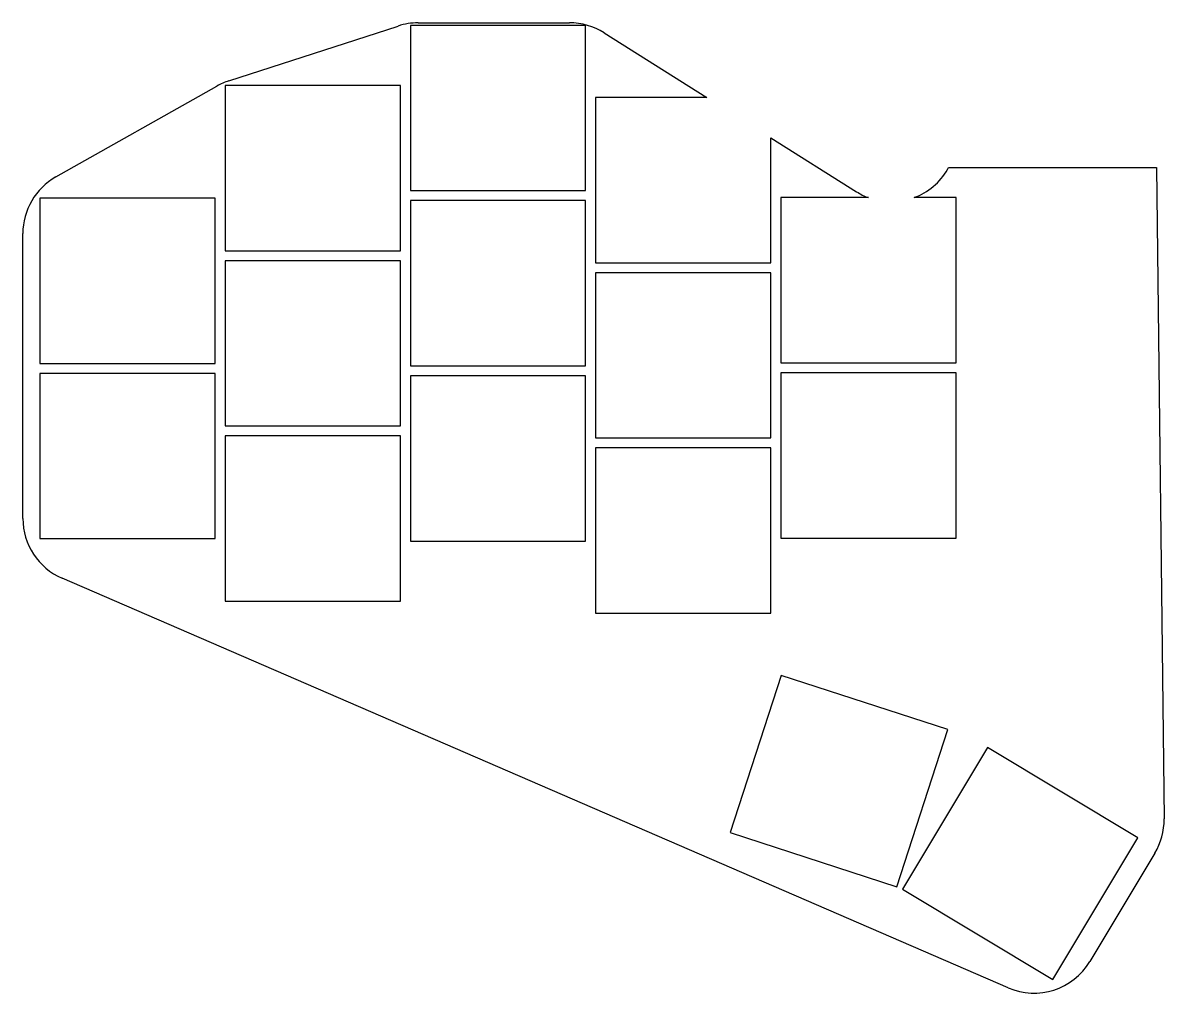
# Model space of a CAD drawing. Header units: millimetres. Extents: x 90 to 204, y -136 to -39.
import ezdxf

# ---------------------------------------------------------------- set-up
doc = ezdxf.new("R2010")
doc.units = ezdxf.units.MM

msp = doc.modelspace()

# ---------------------------------------------------------------- linework, layer by layer
for p, q in [((110.12, -45.05), (127.02, -39.57)), ((145.75, -39.5), (128.25, -39.5)), ((128.25, -39.5), (128.25, -56)), ((129.03, -39.25), (144.13, -39.25)), ((145.75, -56), (145.75, -39.5)), ((147.59, -40.25), (157.84, -46.7)), ((92.86, -54.64), (108.93, -45.57)), ((127.25, -45.5), (109.75, -45.5)), ((109.75, -45.5), (109.75, -62)), ((127.25, -62), (127.25, -45.5)), ((157.84, -46.7), (146.75, -46.7)), ((146.75, -46.7), (146.75, -63.2)), ((164.25, -50.73), (172.81, -56.12)), ((164.25, -63.2), (164.25, -50.73)), ((181.89, -53.89), (182, -53.7)), ((182, -53.7), (202.75, -53.7)), ((202.75, -53.7), (203.52, -118.73)), ((108.75, -56.75), (91.25, -56.75)), ((91.25, -56.75), (91.25, -73.25)), ((108.75, -73.25), (108.75, -56.75)), ((128.25, -56), (145.75, -56)), ((173.98, -56.7), (165.25, -56.7)), ((165.25, -56.7), (165.25, -73.2)), ((182.75, -56.7), (178.57, -56.7)), ((182.75, -73.2), (182.75, -56.7)), ((145.75, -57), (128.25, -57)), ((128.25, -57), (128.25, -73.5)), ((145.75, -73.5), (145.75, -57)), ((89.55, -88.73), (89.55, -60.3)), ((109.75, -62), (127.25, -62)), ((127.25, -63), (109.75, -63)), ((109.75, -63), (109.75, -79.5)), ((127.25, -79.5), (127.25, -63)), ((146.75, -63.2), (164.25, -63.2)), ((164.25, -64.2), (146.75, -64.2)), ((146.75, -64.2), (146.75, -80.7)), ((164.25, -80.7), (164.25, -64.2)), ((91.25, -73.25), (108.75, -73.25)), ((128.25, -73.5), (145.75, -73.5)), ((165.25, -73.2), (182.75, -73.2)), ((108.75, -74.25), (91.25, -74.25)), ((91.25, -74.25), (91.25, -90.75)), ((108.75, -90.75), (108.75, -74.25)), ((145.75, -74.5), (128.25, -74.5)), ((128.25, -74.5), (128.25, -91)), ((145.75, -91), (145.75, -74.5)), ((182.75, -74.2), (165.25, -74.2)), ((165.25, -74.2), (165.25, -90.7)), ((182.75, -90.7), (182.75, -74.2)), ((109.75, -79.5), (127.25, -79.5)), ((127.25, -80.5), (109.75, -80.5)), ((109.75, -80.5), (109.75, -97)), ((127.25, -97), (127.25, -80.5)), ((146.75, -80.7), (164.25, -80.7)), ((164.25, -81.7), (146.75, -81.7)), ((146.75, -81.7), (146.75, -98.2)), ((164.25, -98.2), (164.25, -81.7)), ((91.25, -90.75), (108.75, -90.75)), ((128.25, -91), (145.75, -91)), ((165.25, -90.7), (182.75, -90.7)), ((187.94, -135.6), (93.47, -94.7)), ((109.75, -97), (127.25, -97)), ((146.75, -98.2), (164.25, -98.2)), ((165.28, -104.4), (160.18, -120.09)), ((181.92, -109.81), (165.28, -104.4)), ((176.82, -125.5), (181.92, -109.81)), ((185.89, -111.61), (177.39, -125.76)), ((200.89, -120.63), (185.89, -111.61)), ((160.18, -120.09), (176.82, -125.5)), ((192.39, -134.77), (200.89, -120.63)), ((202.59, -122.16), (196.09, -132.98)), ((177.39, -125.76), (192.39, -134.77))]:
    msp.add_line(p, q)
for centre, start, end in [((129.03, -45.75), 90, 107.9691), ((144.13, -45.75), 57.8206, 90), ((112.13, -51.23), 107.9691, 119.4191), ((96.05, -60.3), 119.4191, 180), ((176.27, -50.62), 290.6749, 329.7436), ((176.27, -50.62), 237.8206, 249.3251), ((96.05, -88.73), 180, 246.5893), ((197.02, -118.81), 329, 0.6786), ((190.52, -129.63), 246.5893, 329)]:
    msp.add_arc(centre, 6.5, start, end)

doc.saveas('drawing.dxf')
